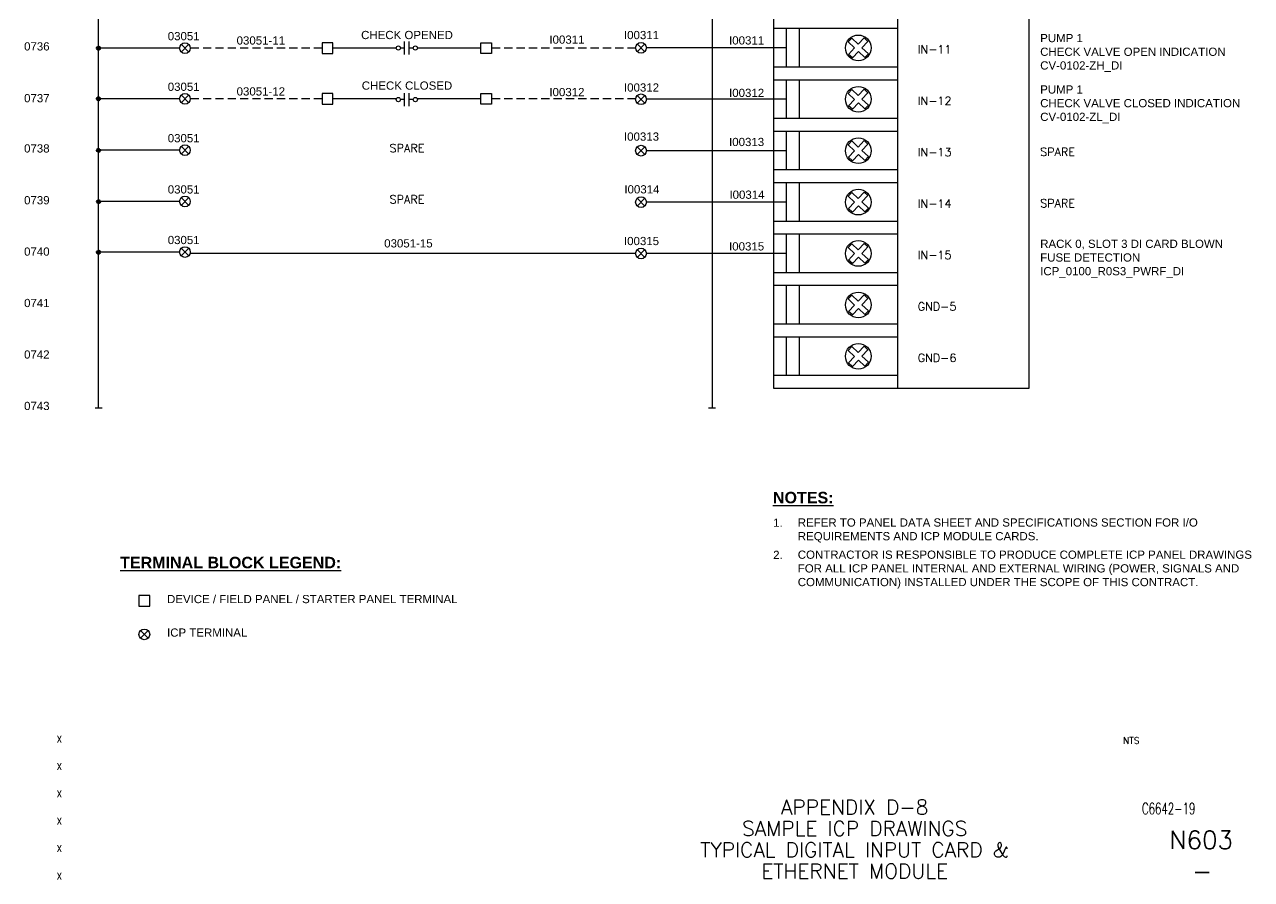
# Paper-space layout 'DIGITAL INPUT CARD - A1 Sheet' of a CAD drawing. Extents: x 50 to 830, y 22 to 574.
# Drawn here: x 438.7 to 812.4, y 22.7 to 283 of the extents above; entities that cross this region are included whole.
import ezdxf
from ezdxf.enums import TextEntityAlignment as Align

# ---------------------------------------------------------------- set-up
doc = ezdxf.new("R2010")
doc.units = 0
doc.linetypes.add('HIDDEN', pattern=[0.375, 0.25, -0.125])
for name, color, linetype in [('BOR-A1', 7, 'Continuous'), ('N-ANNO-TEXT', 2, 'Continuous'), ('N-DIAG-HIDDEN', 4, 'Continuous')]:
    doc.layers.add(name, color=color, linetype=linetype)
doc.layers.add('N-DIAG', color=4, linetype='Continuous', lineweight=25)
doc.layers.add('N-EQPM', color=4, linetype='Continuous', lineweight=25)
doc.styles.add('_CGS_2-5_NOTES', font='arial.ttf', dxfattribs={"height": 2.5})
doc.styles.add('_CGS_3-5_SUBHEADING', font='arialbd.ttf', dxfattribs={"height": 3.5})
doc.styles.add('STD2-0', font='simplex.shx', dxfattribs={"height": 2})
doc.styles.add('STD3-5', font='simplex.shx', dxfattribs={"height": 3.5})
doc.styles.add('STD4-5', font='simplex.shx', dxfattribs={"height": 4.5})
doc.styles.add('STD5-5', font='SIMPLEX')

# ---------------------------------------------------------------- blocks, each defined once
blk = doc.blocks.new('CGS A1 TITLE ATT')
at = {"layer": 'BOR-A1', "color": 1}
for tag, p, height, style in [('DATE', (448.47, 64.4), 2, 'STD2-0'), ('DRAWN', (448.47, 56.08), 2, 'STD2-0'), ('DESIGNER', (448.47, 47.76), 2, 'STD2-0'), ('FILE', (783.85, 42.55), 3.5, 'STD3-5'), ('CHECKED', (448.47, 39.44), 2, 'STD2-0'), ('AD909', (787.49, 32), 5.5, 'STD5-5'), ('ENGINEER', (448.47, 31.12), 2, 'STD2-0'), ('APPROVED', (448.47, 22.72), 2, 'STD2-0')]:
    blk.add_attdef(tag, p, '', height=height, dxfattribs=dict(at, style=style))
at = {"layer": 'BOR-A1', "color": 1, "style": 'STD2-0', "flags": 4}
blk.add_attdef('SCALE', (773.37, 64), '', height=2, dxfattribs=at)
at = {"layer": 'BOR-A1', "color": 1, "style": 'STD4-5'}
for tag, p in [('TITLE-1', (691.59, 44.75)), ('TITLE-2', (691.59, 38.25)), ('TITLE-3', (691.59, 31.75)), ('TITLE-4', (691.59, 25.25))]:
    blk.add_attdef(tag, text='', height=4.5, dxfattribs=at).set_placement(p, align=Align.MIDDLE_CENTER)
at = {"layer": 'BOR-A1', "color": 1, "style": 'STD5-5'}
blk.add_attdef('999', text='', height=5.5, dxfattribs=at).set_placement((800.49, 22.5), align=Align.RIGHT)

psp = doc.layouts.new('DIGITAL INPUT CARD - A1 Sheet')

# ---------------------------------------------------------------- hatches: boundary and pattern name
at = {"layer": 'N-DIAG', "linetype": 'HIDDEN', "ltscale": 0.5}
h = psp.add_hatch(color=256, dxfattribs=at)
edge = h.paths.add_edge_path()
edge.add_arc((461.24, 275.8), 0.601, 0, 360)
h = psp.add_hatch(color=256, dxfattribs=at)
edge = h.paths.add_edge_path()
edge.add_arc((461.24, 260.4), 0.601, 0, 360)
h = psp.add_hatch(color=256, dxfattribs=at)
edge = h.paths.add_edge_path()
edge.add_arc((461.26, 244.69), 0.601, 0, 360)
h = psp.add_hatch(color=256, dxfattribs=at)
edge = h.paths.add_edge_path()
edge.add_arc((461.26, 229.09), 0.601, 0, 360)
h = psp.add_hatch(color=256, dxfattribs=at)
edge = h.paths.add_edge_path()
edge.add_arc((461.26, 213.69), 0.601, 0, 360)

# ---------------------------------------------------------------- linework, layer by layer
for p, q in [((461.24, 166.24), (461.24, 493.32)), ((485.96, 275.8), (461.24, 275.8)), ((485.96, 260.4), (461.24, 260.4)), ((485.96, 244.75), (461.24, 244.75)), ((485.96, 229.15), (461.24, 229.15)), ((485.96, 213.74), (461.24, 213.74)), ((462.34, 166.24), (460.14, 166.24)), ((649.24, 166.24), (647.04, 166.24))]:
    psp.add_line(p, q, dxfattribs=at)
at = {"layer": 'N-DIAG'}
for p, q in [((648.14, 491.42), (648.14, 166.24)), ((486.5, 276.89), (488.68, 274.71)), ((488.68, 276.89), (486.5, 274.71)), ((625.41, 276.99), (627.59, 274.82)), ((627.59, 276.99), (625.41, 274.82)), ((670.85, 275.9), (628.13, 275.9)), ((486.5, 261.49), (488.68, 259.31)), ((488.68, 261.49), (486.5, 259.31)), ((625.41, 261.34), (627.59, 259.16)), ((627.59, 261.34), (625.41, 259.16)), ((670.85, 260.25), (628.13, 260.25)), ((486.5, 245.83), (488.68, 243.66)), ((488.68, 245.83), (486.5, 243.66)), ((625.41, 245.69), (627.59, 243.51)), ((627.59, 245.69), (625.41, 243.51)), ((670.85, 244.6), (628.13, 244.6)), ((486.5, 230.24), (488.68, 228.06)), ((488.68, 230.24), (486.5, 228.06)), ((625.41, 230.04), (627.59, 227.86)), ((627.59, 230.04), (625.41, 227.86)), ((670.85, 228.95), (628.13, 228.95)), ((486.5, 214.83), (488.68, 212.66)), ((488.68, 214.83), (486.5, 212.66)), ((625.41, 214.38), (627.59, 212.21)), ((627.59, 214.38), (625.41, 212.21)), ((670.85, 213.3), (628.13, 213.3)), ((474.12, 98.43), (476.3, 96.25)), ((476.3, 98.43), (474.12, 96.25))]:
    psp.add_line(p, q, dxfattribs=at)
at = {"layer": 'N-DIAG', "linetype": 'Continuous', "ltscale": 150}
for p, q in [((551.95, 275.8), (532.65, 275.8)), ((577.71, 275.8), (558.41, 275.8)), ((552, 260.4), (532.65, 260.4)), ((577.71, 260.4), (558.36, 260.4)), ((624.87, 213.3), (489.22, 213.3))]:
    psp.add_line(p, q, dxfattribs=at)
at = {"layer": 'N-DIAG'}
for centre in [(487.59, 275.8), (626.5, 275.9), (487.59, 260.4), (626.5, 260.25), (487.59, 244.75), (626.5, 244.6), (487.59, 229.15), (626.5, 228.95), (487.59, 213.74), (626.5, 213.3), (475.21, 97.34)]:
    psp.add_circle(centre, 1.63, dxfattribs=at)
at = {"layer": 'N-DIAG', "linetype": 'HIDDEN', "ltscale": 0.5}
for centre in [(461.24, 275.8), (461.24, 260.4), (461.26, 244.69), (461.26, 229.09), (461.26, 213.69)]:
    psp.add_circle(centre, 0.601, dxfattribs=at)
at = {"layer": 'N-DIAG-HIDDEN', "linetype": 'HIDDEN', "ltscale": 10}
for p, q in [((529.36, 275.8), (489.22, 275.8)), ((624.87, 275.8), (581, 275.8)), ((529.36, 260.4), (489.22, 260.4)), ((624.87, 260.4), (581, 260.4))]:
    psp.add_line(p, q, dxfattribs=at)
at = {"layer": 'N-EQPM'}
for p, q in [((704.65, 495.78), (704.65, 172.21)), ((704.65, 281.77), (666.93, 281.77)), ((670.85, 270.03), (670.85, 281.77)), ((674.76, 270.03), (674.76, 281.77)), ((689.62, 277.71), (690.71, 278.86)), ((691.57, 275.87), (689.62, 277.71)), ((690.71, 278.86), (692.65, 277.02)), ((692.65, 277.02), (694.49, 278.97)), ((695.64, 277.89), (693.81, 275.94)), ((694.49, 278.97), (695.64, 277.89)), ((689.74, 273.92), (691.57, 275.87)), ((690.89, 272.84), (689.74, 273.92)), ((692.72, 274.79), (690.89, 272.84)), ((694.67, 272.95), (692.72, 274.79)), ((693.81, 275.94), (695.75, 274.1)), ((695.75, 274.1), (694.67, 272.95)), ((704.65, 270.03), (666.93, 270.03)), ((704.65, 266.12), (666.93, 266.12)), ((670.85, 254.38), (670.85, 266.12)), ((674.76, 254.38), (674.76, 266.12)), ((689.62, 262.05), (690.71, 263.2)), ((691.57, 260.22), (689.62, 262.05)), ((690.71, 263.2), (692.65, 261.37)), ((692.65, 261.37), (694.49, 263.32)), ((695.64, 262.23), (693.81, 260.29)), ((694.49, 263.32), (695.64, 262.23)), ((689.74, 258.27), (691.57, 260.22)), ((690.89, 257.19), (689.74, 258.27)), ((692.72, 259.14), (690.89, 257.19)), ((694.67, 257.3), (692.72, 259.14)), ((693.81, 260.29), (695.75, 258.45)), ((695.75, 258.45), (694.67, 257.3)), ((704.65, 254.38), (666.93, 254.38)), ((704.65, 250.47), (666.93, 250.47)), ((670.85, 238.73), (670.85, 250.47)), ((674.76, 238.73), (674.76, 250.47)), ((689.62, 246.4), (690.71, 247.55)), ((690.71, 247.55), (692.65, 245.72)), ((692.65, 245.72), (694.49, 247.67)), ((694.49, 247.67), (695.64, 246.58)), ((691.57, 244.57), (689.62, 246.4)), ((689.74, 242.62), (691.57, 244.57)), ((692.72, 243.48), (690.89, 241.53)), ((694.67, 241.65), (692.72, 243.48)), ((695.64, 246.58), (693.81, 244.63)), ((693.81, 244.63), (695.75, 242.8)), ((690.89, 241.53), (689.74, 242.62)), ((695.75, 242.8), (694.67, 241.65)), ((704.65, 238.73), (666.93, 238.73)), ((704.65, 234.82), (666.93, 234.82)), ((670.85, 223.08), (670.85, 234.82)), ((674.76, 223.08), (674.76, 234.82)), ((689.62, 230.75), (690.71, 231.9)), ((690.71, 231.9), (692.65, 230.06)), ((692.65, 230.06), (694.49, 232.01)), ((694.49, 232.01), (695.64, 230.93)), ((691.57, 228.91), (689.62, 230.75)), ((689.74, 226.96), (691.57, 228.91)), ((695.64, 230.93), (693.81, 228.98)), ((693.81, 228.98), (695.75, 227.14)), ((690.89, 225.88), (689.74, 226.96)), ((692.72, 227.83), (690.89, 225.88)), ((694.67, 225.99), (692.72, 227.83)), ((695.75, 227.14), (694.67, 225.99)), ((704.65, 223.08), (666.93, 223.08)), ((704.65, 219.16), (666.93, 219.16)), ((670.85, 207.43), (670.85, 219.16)), ((674.76, 207.43), (674.76, 219.16)), ((689.62, 215.1), (690.71, 216.25)), ((691.57, 213.26), (689.62, 215.1)), ((689.74, 211.31), (691.57, 213.26)), ((690.71, 216.25), (692.65, 214.41)), ((692.65, 214.41), (694.49, 216.36)), ((695.64, 215.28), (693.81, 213.33)), ((693.81, 213.33), (695.75, 211.49)), ((694.49, 216.36), (695.64, 215.28)), ((690.89, 210.23), (689.74, 211.31)), ((692.72, 212.18), (690.89, 210.23)), ((694.67, 210.34), (692.72, 212.18)), ((695.75, 211.49), (694.67, 210.34)), ((704.65, 207.43), (666.93, 207.43)), ((704.65, 203.51), (666.93, 203.51)), ((670.85, 191.77), (670.85, 203.51)), ((674.76, 191.77), (674.76, 203.51)), ((689.62, 199.45), (690.71, 200.6)), ((691.57, 197.61), (689.62, 199.45)), ((690.71, 200.6), (692.65, 198.76)), ((692.65, 198.76), (694.49, 200.71)), ((695.64, 199.63), (693.81, 197.68)), ((694.49, 200.71), (695.64, 199.63)), ((689.74, 195.66), (691.57, 197.61)), ((690.89, 194.58), (689.74, 195.66)), ((692.72, 196.53), (690.89, 194.58)), ((694.67, 194.69), (692.72, 196.53)), ((693.81, 197.68), (695.75, 195.84)), ((695.75, 195.84), (694.67, 194.69)), ((704.65, 191.77), (666.93, 191.77)), ((704.65, 187.86), (666.93, 187.86)), ((670.85, 176.12), (670.85, 187.86)), ((674.76, 176.12), (674.76, 187.86)), ((689.62, 183.79), (690.71, 184.94)), ((691.57, 181.96), (689.62, 183.79)), ((690.71, 184.94), (692.65, 183.11)), ((692.65, 183.11), (694.49, 185.06)), ((695.64, 183.97), (693.81, 182.02)), ((694.49, 185.06), (695.64, 183.97)), ((689.74, 180.01), (691.57, 181.96)), ((690.89, 178.92), (689.74, 180.01)), ((692.72, 180.87), (690.89, 178.92)), ((694.67, 179.04), (692.72, 180.87)), ((693.81, 182.02), (695.75, 180.19)), ((695.75, 180.19), (694.67, 179.04)), ((704.65, 176.12), (666.93, 176.12)), ((744.6, 172.21), (666.93, 172.21))]:
    psp.add_line(p, q, dxfattribs=at)
at = {"layer": 'N-EQPM', "linetype": 'Continuous'}
for p, q in [((554.45, 273.86), (554.45, 277.84)), ((555.91, 273.86), (555.91, 277.84)), ((554.45, 275.85), (553.24, 275.85)), ((557.12, 275.85), (555.91, 275.85)), ((554.45, 258.16), (554.45, 262.14)), ((555.91, 258.16), (555.91, 262.14)), ((554.45, 260.15), (553.24, 260.15)), ((557.12, 260.15), (555.91, 260.15))]:
    psp.add_line(p, q, dxfattribs=at)
at = {"layer": 'N-EQPM'}
psp.add_lwpolyline([(666.93, 172.21), (666.93, 545.59), (744.6, 545.59), (744.6, 172.21)], dxfattribs=at)
for points in [[(532.65, 277.45), (529.36, 277.45), (529.36, 274.16), (532.65, 274.16)], [(577.71, 277.45), (581, 277.45), (581, 274.16), (577.71, 274.16)], [(532.65, 262.04), (529.36, 262.04), (529.36, 258.75), (532.65, 258.75)], [(577.71, 262.04), (581, 262.04), (581, 258.75), (577.71, 258.75)], [(476.86, 109.18), (473.57, 109.18), (473.57, 105.9), (476.86, 105.9)]]:
    psp.add_lwpolyline(points, close=True, dxfattribs=at)
for centre in [(692.69, 275.9), (692.69, 260.25), (692.69, 244.6), (692.69, 228.95), (692.69, 213.3), (692.69, 197.64), (692.69, 181.99)]:
    psp.add_circle(centre, 3.91, dxfattribs=at)
at = {"layer": 'N-EQPM', "linetype": 'Continuous'}
for centre in [(552.59, 275.85), (557.77, 275.85), (552.59, 260.15), (557.77, 260.15)]:
    psp.add_circle(centre, 0.646, dxfattribs=at)

# ---------------------------------------------------------------- block references
ref = psp.add_blockref('CGS A1 TITLE ATT', (0, 0))
ref.add_attrib('TITLE-1', 'APPENDIX D-8', dxfattribs={"layer": 'BOR-A1', "color": 1, "height": 4.5, "style": 'STD4-5'}).set_placement((691.59, 44.75), align=Align.MIDDLE_CENTER)
ref.add_attrib('TITLE-2', 'SAMPLE ICP DRAWINGS', dxfattribs={"layer": 'BOR-A1', "color": 1, "height": 4.5, "style": 'STD4-5'}).set_placement((691.59, 38.25), align=Align.MIDDLE_CENTER)
ref.add_attrib('TITLE-3', 'TYPICAL DIGITAL INPUT CARD &', dxfattribs={"layer": 'BOR-A1', "color": 1, "height": 4.5, "style": 'STD4-5'}).set_placement((691.59, 31.75), align=Align.MIDDLE_CENTER)
ref.add_attrib('TITLE-4', 'ETHERNET MODULE', dxfattribs={"layer": 'BOR-A1', "color": 1, "height": 4.5, "style": 'STD4-5'}).set_placement((691.59, 25.25), align=Align.MIDDLE_CENTER)
ref.add_attrib('AD909', 'N603', (787.49, 32), dxfattribs={"layer": 'BOR-A1', "color": 1, "height": 5.5, "style": 'STD5-5'})
ref.add_attrib('FILE', 'C6642-19', (779.08, 42.56), dxfattribs={"layer": 'BOR-A1', "color": 1, "height": 3.5, "style": 'STD3-5', "width": 0.65})
ref.add_attrib('SCALE', 'NTS', (773.37, 64), dxfattribs={"layer": 'BOR-A1', "color": 1, "height": 2, "style": 'STD2-0'})
ref.add_attrib('DATE', 'X', (448.47, 64.4), dxfattribs={"layer": 'BOR-A1', "color": 1, "height": 2, "style": 'STD2-0'})
ref.add_attrib('DRAWN', 'X', (448.47, 56.08), dxfattribs={"layer": 'BOR-A1', "color": 1, "height": 2, "style": 'STD2-0'})
ref.add_attrib('DESIGNER', 'X', (448.47, 47.76), dxfattribs={"layer": 'BOR-A1', "color": 1, "height": 2, "style": 'STD2-0'})
ref.add_attrib('CHECKED', 'X', (448.47, 39.44), dxfattribs={"layer": 'BOR-A1', "color": 1, "height": 2, "style": 'STD2-0'})
ref.add_attrib('ENGINEER', 'X', (448.47, 31.12), dxfattribs={"layer": 'BOR-A1', "color": 1, "height": 2, "style": 'STD2-0'})
ref.add_attrib('APPROVED', 'X', (448.47, 22.72), dxfattribs={"layer": 'BOR-A1', "color": 1, "height": 2, "style": 'STD2-0'})
ref.add_attrib('999', '-', dxfattribs={"layer": 'BOR-A1', "color": 1, "height": 5.5, "style": 'STD5-5'}).set_placement((800.49, 22.5), align=Align.RIGHT)

# ---------------------------------------------------------------- texts
at = {"layer": 'N-ANNO-TEXT', "char_height": 2.5, "style": '_CGS_2-5_NOTES'}
for s, insert, width, attachment_point in [('03051', (487.2, 279.45), 22.2535, 5), ('CHECK OPENED', (555.22, 279.8), 39.9307, 5), ('I00311', (626.66, 279.79), 22.2535, 5), ('0736', (442.47, 276.34), 16.142, 5), ('03051-11', (510.7, 278.14), 22.2535, 5), ('I00311', (603.94, 278.4), 22.2535, 5), ('I00311', (658.67, 278.16), 22.2535, 5), ('{\\Fromans|c0;IN-11}', (710.79, 276.69), 10.7285, 1), ('PUMP 1 \\PCHECK VALVE OPEN INDICATION\\PCV-0102-ZH_DI', (748.1, 280.14), 64.3467, 1), ('03051', (487.2, 264.04), 22.2535, 5), ('CHECK CLOSED', (555.22, 264.4), 30.1687, 5), ('0737', (442.47, 260.57), 16.142, 5), ('03051-12', (510.7, 262.63), 22.2535, 5), ('I00312', (603.94, 262.43), 22.2535, 5), ('I00312', (626.66, 263.82), 22.2535, 5), ('I00312', (658.67, 262.19), 22.2535, 5), ('PUMP 1 \\PCHECK VALVE CLOSED INDICATION\\PCV-0102-ZL_DI', (748.1, 264.49), 68.0284, 1), ('{\\Fromans|c0;IN-12}', (710.79, 261.04), 10.7285, 1), ('03051', (487.2, 248.39), 22.2535, 5), ('I00313', (626.66, 248.88), 22.2535, 5), ('I00313', (658.67, 247.24), 22.2535, 5), ('0738', (442.47, 245.27), 16.142, 5), ('{\\Fromans|c0;IN-13}', (710.79, 245.39), 10.7285, 1), ('{\\Fromans|c0;SPARE}', (748.1, 245.49), 64.3467, 1), ('03051', (487.2, 232.79), 22.2535, 5), ('I00314', (626.78, 232.82), 22.2535, 5), ('I00314', (658.78, 231.19), 22.2535, 5), ('0739', (442.47, 229.5), 16.142, 5), ('{\\Fromans|c0;IN-14}', (710.79, 229.73), 10.7285, 1), ('{\\Fromans|c0;SPARE}', (748.1, 229.84), 64.3467, 1), ('03051', (487.2, 217.39), 22.2535, 5), ('03051-15', (555.66, 216.37), 22.2535, 5), ('I00315', (626.66, 217.08), 22.2535, 5), ('RACK 0, SLOT 3 DI CARD BLOWN FUSE DETECTION\\PICP_0100_R0S3_PWRF_DI', (748.1, 217.5), 64.3467, 1), ('0740', (442.47, 213.87), 16.142, 5), ('I00315', (658.67, 215.45), 22.2535, 5), ('{\\Fromans|c0;IN-15}', (710.79, 214.08), 10.7285, 1), ('0741', (442.47, 198.21), 16.142, 5), ('{\\Fromans|c0;GND-5}', (710.79, 198.43), 10.7285, 1), ('0742', (442.47, 182.53), 16.142, 5), ('{\\Fromans|c0;GND-6}', (710.79, 182.78), 10.7285, 1), ('0743', (442.47, 166.87), 16.142, 5), ('1.', (666.77, 132.59), 96.6043, 1), ('REFER TO PANEL DATA SHEET AND SPECIFICATIONS SECTION FOR I/O REQUIREMENTS AND ICP MODULE CARDS.', (674.26, 132.65), 126.4424, 1), ('2.', (666.77, 122.79), 96.6043, 1), ('CONTRACTOR IS RESPONSIBLE TO PRODUCE COMPLETE ICP PANEL DRAWINGS FOR ALL ICP PANEL INTERNAL AND EXTERNAL WIRING (POWER, SIGNALS AND COMMUNICATION) INSTALLED UNDER THE SCOPE OF THIS CONTRACT. ', (674.26, 122.85), 141.5827, 1), ('DEVICE / FIELD PANEL / STARTER PANEL TERMINAL', (482.13, 109.34), 126.4424, 1), ('ICP TERMINAL', (482.13, 99.13), 126.4424, 1)]:
    psp.add_mtext(s, dxfattribs=dict(at, insert=insert, width=width, attachment_point=attachment_point))
at = {"layer": 'N-ANNO-TEXT', "linetype": 'Continuous', "char_height": 2.5, "width": 22.2535, "attachment_point": 5, "style": '_CGS_2-5_NOTES'}
for insert in [(555.22, 245.38), (555.22, 229.78)]:
    psp.add_mtext('{\\Fromans|c0;SPARE}', dxfattribs=dict(at, insert=insert))
at = {"layer": 'N-ANNO-TEXT', "color": 4, "char_height": 3.5, "width": 84.9917, "attachment_point": 1, "style": '_CGS_3-5_SUBHEADING'}
for s, insert in [('{\\LNOTES:}', (666.68, 140.73)), ('{\\LTERMINAL BLOCK LEGEND:}', (467.83, 120.95))]:
    psp.add_mtext(s, dxfattribs=dict(at, insert=insert))

doc.saveas('drawing.dxf')
